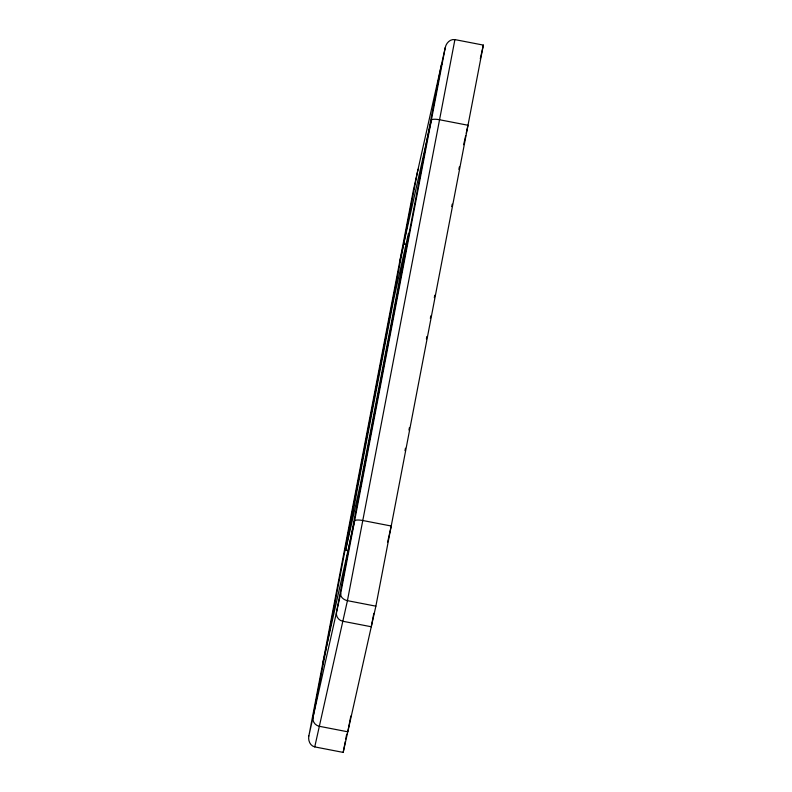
<?xml version="1.0" encoding="UTF-8"?>
<svg xmlns="http://www.w3.org/2000/svg" width="792" height="792" viewBox="0 0 792 792"><rect width="100%" height="100%" fill="white"/><g stroke="black" fill="none" stroke-linecap="round" stroke-linejoin="round"><path stroke-width="1.19" d="M308.85 735.946C307.949 740.362 309.999 745.797 314.741 746.896L343.183 752.4L375.873 606.167L483.348 45.104L454.905 39.6C450.084 38.858 446.134 43.114 445.272 47.55L413.444 189.922L308.85 735.946L340.679 593.574L445.272 47.55M345.649 550.192L393.624 299.723L408.474 233.303L360.499 483.773L345.649 550.192L347.718 550.598M454.905 39.6L347.431 600.663L314.741 746.896M343.183 752.4L345.282 741.47M345.748 739.045L346.678 734.184M350.816 716.018L347.787 731.808L319.344 726.294A7.9 7.653 12.6 0 1 313.028 717.285L417.622 171.25A7.9 7.653 12.6 0 1 418.443 169.003M373.824 613.404L371.27 626.759L342.817 621.255A7.9 7.653 12.6 0 1 336.501 612.236L441.104 66.211A7.9 7.653 12.6 0 1 441.926 63.964M404.999 450.668L405.464 448.242M408.959 430.026L409.424 427.601M426.403 338.966L426.868 336.521M430.343 318.374L430.818 315.869M434.313 297.653L434.778 295.228M451.757 206.573L452.222 204.148M458.885 169.359L459.35 166.944M399.534 262.558L431.353 120.186A7.9 1.98 10.8 0 1 439.55 119.75L467.993 125.255L466.201 133.264M480.279 58.836L483.348 45.104M463.647 144.708L465.696 135.561M387.644 542.035L391.228 526.017L362.776 520.512A7.9 1.98 10.8 0 0 354.588 520.938L322.77 663.31A7.9 1.98 10.8 0 0 323.007 663.983M413.444 189.922L414.137 188.268M403.702 243.886L406.118 244.362M375.873 606.167L347.431 600.663C344.075 599.989 340.283 597.406 340.679 593.574"/></g></svg>
